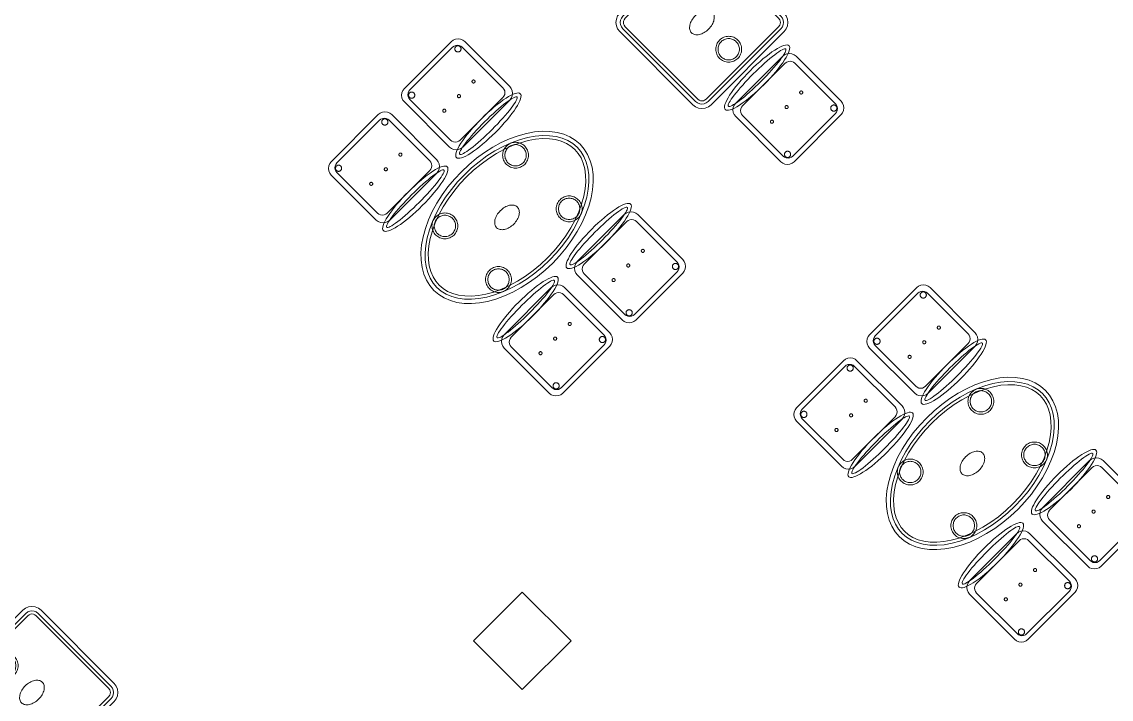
# Model space of a CAD drawing. Header units: metres. Extents: x 2172.2 to 2210.6, y 415.3 to 458.1.
# Drawn here: x 2182.33 to 2188.66, y 444.98 to 448.91 of the extents above; entities that cross this region are included whole.
import ezdxf

# ---------------------------------------------------------------- set-up
doc = ezdxf.new("R2010")
doc.units = ezdxf.units.M
for name, color, linetype, lineweight in [('NC_N1_CHAIRS', 7, 'CONTINUOUS', 13), ('NC_N1_COLUMNS', 7, 'CONTINUOUS', 25), ('NC_N1_TABLES', 7, 'CONTINUOUS', 13), ('NC_N1_WALLS', 7, 'CONTINUOUS', 25)]:
    doc.layers.add(name, color=color, linetype=linetype, lineweight=lineweight)

# ---------------------------------------------------------------- blocks, each defined once
blk = doc.blocks.new('NC_N1_ARCHITECTURE')
at = {"layer": 'NC_N1_COLUMNS', "linetype": 'CONTINUOUS', "lineweight": -2}
blk.add_lwpolyline([(-4.48074, 11.316096), (-4.76358, 11.033257), (-5.046388, 11.316131), (-4.76358, 11.598936)], close=True, dxfattribs=at)
blk = doc.blocks.new('NC_N1_DINING_2')
at = {"color": 0, "linetype": 'CONTINUOUS', "lineweight": -2}
for points in [[(0.6, 0), (0.5971, 0.0368), (0.5885, 0.0732), (0.5742, 0.1089), (0.5543, 0.1435), (0.5292, 0.1768), (0.4989, 0.2083), (0.4638, 0.2379), (0.4243, 0.2652), (0.3806, 0.2899), (0.3333, 0.3118), (0.2828, 0.3307), (0.2296, 0.3465), (0.1742, 0.3589), (0.1171, 0.3678), (0.0588, 0.3732), (0, 0.375), (-0.0588, 0.3732), (-0.1171, 0.3678), (-0.1742, 0.3589), (-0.2296, 0.3465), (-0.2828, 0.3307), (-0.3333, 0.3118), (-0.3806, 0.2899), (-0.4243, 0.2652), (-0.4638, 0.2379), (-0.4989, 0.2083), (-0.5292, 0.1768), (-0.5543, 0.1435), (-0.5742, 0.1089), (-0.5885, 0.0732), (-0.5971, 0.0368), (-0.6, 0), (-0.5971, -0.0368), (-0.5885, -0.0732), (-0.5742, -0.1089), (-0.5543, -0.1435), (-0.5292, -0.1768), (-0.4989, -0.2083), (-0.4638, -0.2379), (-0.4243, -0.2652), (-0.3806, -0.2899), (-0.3333, -0.3118), (-0.2828, -0.3307), (-0.2296, -0.3465), (-0.1742, -0.3589), (-0.1171, -0.3678), (-0.0588, -0.3732), (0, -0.375), (0.0588, -0.3732), (0.1171, -0.3678), (0.1742, -0.3589), (0.2296, -0.3465), (0.2828, -0.3307), (0.3333, -0.3118), (0.3806, -0.2899), (0.4243, -0.2652), (0.4638, -0.2379), (0.4989, -0.2083), (0.5292, -0.1768), (0.5543, -0.1435), (0.5742, -0.1089), (0.5885, -0.0732), (0.5971, -0.0368)], [(0.5749, 0), (0.5723, -0.0329), (0.5646, -0.0656), (0.5516, -0.0979), (0.5334, -0.1297), (0.5101, -0.1605), (0.4818, -0.1901), (0.4486, -0.218), (0.411, -0.244), (0.3692, -0.2676), (0.3237, -0.2887), (0.2749, -0.307), (0.2233, -0.3222), (0.1695, -0.3343), (0.114, -0.343), (0.0573, -0.3482), (0, -0.35), (-0.0573, -0.3482), (-0.114, -0.343), (-0.1695, -0.3343), (-0.2233, -0.3222), (-0.2749, -0.307), (-0.3237, -0.2887), (-0.3692, -0.2676), (-0.411, -0.244), (-0.4486, -0.218), (-0.4818, -0.1901), (-0.5101, -0.1605), (-0.5334, -0.1297), (-0.5516, -0.0979), (-0.5646, -0.0656), (-0.5723, -0.0329), (-0.5749, 0), (-0.5723, 0.0329), (-0.5646, 0.0656), (-0.5516, 0.0979), (-0.5334, 0.1297), (-0.5101, 0.1605), (-0.4818, 0.1901), (-0.4486, 0.218), (-0.411, 0.244), (-0.3692, 0.2676), (-0.3237, 0.2887), (-0.2749, 0.307), (-0.2233, 0.3222), (-0.1695, 0.3343), (-0.114, 0.343), (-0.0573, 0.3482), (0, 0.35), (0.0573, 0.3482), (0.114, 0.343), (0.1695, 0.3343), (0.2233, 0.3222), (0.2749, 0.307), (0.3237, 0.2887), (0.3692, 0.2676), (0.411, 0.244), (0.4486, 0.218), (0.4818, 0.1901), (0.5101, 0.1605), (0.5334, 0.1297), (0.5516, 0.0979), (0.5646, 0.0656), (0.5723, 0.0329)], [(0.5569, 0), (0.5545, -0.0301), (0.5474, -0.0601), (0.5354, -0.0901), (0.5184, -0.1198), (0.4964, -0.1488), (0.4694, -0.1769), (0.4377, -0.2037), (0.4014, -0.2287), (0.361, -0.2516), (0.3167, -0.2721), (0.2692, -0.2899), (0.2188, -0.3048), (0.1661, -0.3166), (0.1117, -0.3251), (0.0562, -0.3303), (0, -0.332), (-0.0562, -0.3303), (-0.1117, -0.3251), (-0.1661, -0.3166), (-0.2188, -0.3048), (-0.2692, -0.2899), (-0.3167, -0.2721), (-0.361, -0.2516), (-0.4014, -0.2287), (-0.4377, -0.2037), (-0.4694, -0.1769), (-0.4964, -0.1488), (-0.5184, -0.1198), (-0.5354, -0.0901), (-0.5474, -0.0601), (-0.5545, -0.0301), (-0.5569, 0), (-0.5545, 0.0301), (-0.5474, 0.0601), (-0.5354, 0.0901), (-0.5184, 0.1198), (-0.4964, 0.1488), (-0.4694, 0.1769), (-0.4377, 0.2037), (-0.4014, 0.2287), (-0.361, 0.2516), (-0.3167, 0.2721), (-0.2692, 0.2899), (-0.2188, 0.3048), (-0.1661, 0.3166), (-0.1117, 0.3251), (-0.0562, 0.3303), (0, 0.332), (0.0562, 0.3303), (0.1117, 0.3251), (0.1661, 0.3166), (0.2188, 0.3048), (0.2692, 0.2899), (0.3167, 0.2721), (0.361, 0.2516), (0.4014, 0.2287), (0.4377, 0.2037), (0.4694, 0.1769), (0.4964, 0.1488), (0.5184, 0.1198), (0.5354, 0.0901), (0.5474, 0.0601), (0.5545, 0.0301)], [(-0.215, 0.22), (-0.2154, 0.2126), (-0.2164, 0.2054), (-0.2182, 0.1982), (-0.2207, 0.1913), (-0.2239, 0.1846), (-0.2276, 0.1783), (-0.232, 0.1724), (-0.237, 0.167), (-0.2424, 0.162), (-0.2483, 0.1576), (-0.2546, 0.1539), (-0.2613, 0.1507), (-0.2682, 0.1482), (-0.2754, 0.1464), (-0.2826, 0.1454), (-0.29, 0.145), (-0.2974, 0.1454), (-0.3046, 0.1464), (-0.3118, 0.1482), (-0.3187, 0.1507), (-0.3254, 0.1539), (-0.3317, 0.1576), (-0.3376, 0.162), (-0.343, 0.167), (-0.348, 0.1724), (-0.3524, 0.1783), (-0.3561, 0.1846), (-0.3593, 0.1913), (-0.3618, 0.1982), (-0.3636, 0.2054), (-0.3646, 0.2126), (-0.365, 0.22), (-0.3646, 0.2274), (-0.3636, 0.2346), (-0.3618, 0.2418), (-0.3593, 0.2487), (-0.3561, 0.2554), (-0.3524, 0.2617), (-0.348, 0.2676), (-0.343, 0.273), (-0.3376, 0.278), (-0.3317, 0.2824), (-0.3254, 0.2861), (-0.3187, 0.2893), (-0.3118, 0.2918), (-0.3046, 0.2936), (-0.2974, 0.2946), (-0.29, 0.295), (-0.2826, 0.2946), (-0.2754, 0.2936), (-0.2682, 0.2918), (-0.2613, 0.2893), (-0.2546, 0.2861), (-0.2483, 0.2824), (-0.2424, 0.278), (-0.237, 0.273), (-0.232, 0.2676), (-0.2276, 0.2617), (-0.2239, 0.2554), (-0.2207, 0.2487), (-0.2182, 0.2418), (-0.2164, 0.2346), (-0.2154, 0.2274)], [(-0.228, 0.22), (-0.2283, 0.2139), (-0.2292, 0.2079), (-0.2307, 0.202), (-0.2327, 0.1963), (-0.2353, 0.1908), (-0.2384, 0.1856), (-0.2421, 0.1807), (-0.2462, 0.1762), (-0.2507, 0.1721), (-0.2556, 0.1684), (-0.2608, 0.1653), (-0.2663, 0.1627), (-0.272, 0.1607), (-0.2779, 0.1592), (-0.2839, 0.1583), (-0.29, 0.158), (-0.2961, 0.1583), (-0.3021, 0.1592), (-0.308, 0.1607), (-0.3137, 0.1627), (-0.3192, 0.1653), (-0.3244, 0.1684), (-0.3293, 0.1721), (-0.3338, 0.1762), (-0.3379, 0.1807), (-0.3416, 0.1856), (-0.3447, 0.1908), (-0.3473, 0.1963), (-0.3493, 0.202), (-0.3508, 0.2079), (-0.3517, 0.2139), (-0.352, 0.22), (-0.3517, 0.2261), (-0.3508, 0.2321), (-0.3493, 0.238), (-0.3473, 0.2437), (-0.3447, 0.2492), (-0.3416, 0.2544), (-0.3379, 0.2593), (-0.3338, 0.2638), (-0.3293, 0.2679), (-0.3244, 0.2716), (-0.3192, 0.2747), (-0.3137, 0.2773), (-0.308, 0.2793), (-0.3021, 0.2808), (-0.2961, 0.2817), (-0.29, 0.282), (-0.2839, 0.2817), (-0.2779, 0.2808), (-0.272, 0.2793), (-0.2663, 0.2773), (-0.2608, 0.2747), (-0.2556, 0.2716), (-0.2507, 0.2679), (-0.2462, 0.2638), (-0.2421, 0.2593), (-0.2384, 0.2544), (-0.2353, 0.2492), (-0.2327, 0.2437), (-0.2307, 0.238), (-0.2292, 0.2321), (-0.2283, 0.2261)], [(0.365, 0.22), (0.3646, 0.2126), (0.3636, 0.2054), (0.3618, 0.1982), (0.3593, 0.1913), (0.3561, 0.1846), (0.3524, 0.1783), (0.348, 0.1724), (0.343, 0.167), (0.3376, 0.162), (0.3317, 0.1576), (0.3254, 0.1539), (0.3187, 0.1507), (0.3118, 0.1482), (0.3046, 0.1464), (0.2974, 0.1454), (0.29, 0.145), (0.2826, 0.1454), (0.2754, 0.1464), (0.2682, 0.1482), (0.2613, 0.1507), (0.2546, 0.1539), (0.2483, 0.1576), (0.2424, 0.162), (0.237, 0.167), (0.232, 0.1724), (0.2276, 0.1783), (0.2239, 0.1846), (0.2207, 0.1913), (0.2182, 0.1982), (0.2164, 0.2054), (0.2154, 0.2126), (0.215, 0.22), (0.2154, 0.2274), (0.2164, 0.2346), (0.2182, 0.2418), (0.2207, 0.2487), (0.2239, 0.2554), (0.2276, 0.2617), (0.232, 0.2676), (0.237, 0.273), (0.2424, 0.278), (0.2483, 0.2824), (0.2546, 0.2861), (0.2613, 0.2893), (0.2682, 0.2918), (0.2754, 0.2936), (0.2826, 0.2946), (0.29, 0.295), (0.2974, 0.2946), (0.3046, 0.2936), (0.3118, 0.2918), (0.3187, 0.2893), (0.3254, 0.2861), (0.3317, 0.2824), (0.3376, 0.278), (0.343, 0.273), (0.348, 0.2676), (0.3524, 0.2617), (0.3561, 0.2554), (0.3593, 0.2487), (0.3618, 0.2418), (0.3636, 0.2346), (0.3646, 0.2274)], [(0.352, 0.22), (0.3517, 0.2139), (0.3508, 0.2079), (0.3493, 0.202), (0.3473, 0.1963), (0.3447, 0.1908), (0.3416, 0.1856), (0.3379, 0.1807), (0.3338, 0.1762), (0.3293, 0.1721), (0.3244, 0.1684), (0.3192, 0.1653), (0.3137, 0.1627), (0.308, 0.1607), (0.3021, 0.1592), (0.2961, 0.1583), (0.29, 0.158), (0.2839, 0.1583), (0.2779, 0.1592), (0.272, 0.1607), (0.2663, 0.1627), (0.2608, 0.1653), (0.2556, 0.1684), (0.2507, 0.1721), (0.2462, 0.1762), (0.2421, 0.1807), (0.2384, 0.1856), (0.2353, 0.1908), (0.2327, 0.1963), (0.2307, 0.202), (0.2292, 0.2079), (0.2283, 0.2139), (0.228, 0.22), (0.2283, 0.2261), (0.2292, 0.2321), (0.2307, 0.238), (0.2327, 0.2437), (0.2353, 0.2492), (0.2384, 0.2544), (0.2421, 0.2593), (0.2462, 0.2638), (0.2507, 0.2679), (0.2556, 0.2716), (0.2608, 0.2747), (0.2663, 0.2773), (0.272, 0.2793), (0.2779, 0.2808), (0.2839, 0.2817), (0.29, 0.282), (0.2961, 0.2817), (0.3021, 0.2808), (0.308, 0.2793), (0.3137, 0.2773), (0.3192, 0.2747), (0.3244, 0.2716), (0.3293, 0.2679), (0.3338, 0.2638), (0.3379, 0.2593), (0.3416, 0.2544), (0.3447, 0.2492), (0.3473, 0.2437), (0.3493, 0.238), (0.3508, 0.2321), (0.3517, 0.2261)], [(0.085, 0), (0.0846, 0.0054), (0.0834, 0.0107), (0.0813, 0.016), (0.0785, 0.021), (0.075, 0.0259), (0.0707, 0.0306), (0.0657, 0.0349), (0.0601, 0.0389), (0.0539, 0.0425), (0.0472, 0.0457), (0.0401, 0.0485), (0.0325, 0.0508), (0.0247, 0.0526), (0.0166, 0.0539), (0.0083, 0.0547), (0, 0.055), (-0.0083, 0.0547), (-0.0166, 0.0539), (-0.0247, 0.0526), (-0.0325, 0.0508), (-0.0401, 0.0485), (-0.0472, 0.0457), (-0.0539, 0.0425), (-0.0601, 0.0389), (-0.0657, 0.0349), (-0.0707, 0.0306), (-0.075, 0.0259), (-0.0785, 0.021), (-0.0813, 0.016), (-0.0834, 0.0107), (-0.0846, 0.0054), (-0.085, 0), (-0.0846, -0.0054), (-0.0834, -0.0107), (-0.0813, -0.016), (-0.0785, -0.021), (-0.075, -0.0259), (-0.0707, -0.0306), (-0.0657, -0.0349), (-0.0601, -0.0389), (-0.0539, -0.0425), (-0.0472, -0.0457), (-0.0401, -0.0485), (-0.0325, -0.0508), (-0.0247, -0.0526), (-0.0166, -0.0539), (-0.0083, -0.0547), (0, -0.055), (0.0083, -0.0547), (0.0166, -0.0539), (0.0247, -0.0526), (0.0325, -0.0508), (0.0401, -0.0485), (0.0472, -0.0457), (0.0539, -0.0425), (0.0601, -0.0389), (0.0657, -0.0349), (0.0707, -0.0306), (0.075, -0.0259), (0.0785, -0.021), (0.0813, -0.016), (0.0834, -0.0107), (0.0846, -0.0054)], [(-0.215, -0.22), (-0.2154, -0.2274), (-0.2164, -0.2346), (-0.2182, -0.2418), (-0.2207, -0.2487), (-0.2239, -0.2554), (-0.2276, -0.2617), (-0.232, -0.2676), (-0.237, -0.273), (-0.2424, -0.278), (-0.2483, -0.2824), (-0.2546, -0.2861), (-0.2613, -0.2893), (-0.2682, -0.2918), (-0.2754, -0.2936), (-0.2826, -0.2946), (-0.29, -0.295), (-0.2974, -0.2946), (-0.3046, -0.2936), (-0.3118, -0.2918), (-0.3187, -0.2893), (-0.3254, -0.2861), (-0.3317, -0.2824), (-0.3376, -0.278), (-0.343, -0.273), (-0.348, -0.2676), (-0.3524, -0.2617), (-0.3561, -0.2554), (-0.3593, -0.2487), (-0.3618, -0.2418), (-0.3636, -0.2346), (-0.3646, -0.2274), (-0.365, -0.22), (-0.3646, -0.2126), (-0.3636, -0.2054), (-0.3618, -0.1982), (-0.3593, -0.1913), (-0.3561, -0.1846), (-0.3524, -0.1783), (-0.348, -0.1724), (-0.343, -0.167), (-0.3376, -0.162), (-0.3317, -0.1576), (-0.3254, -0.1539), (-0.3187, -0.1507), (-0.3118, -0.1482), (-0.3046, -0.1464), (-0.2974, -0.1454), (-0.29, -0.145), (-0.2826, -0.1454), (-0.2754, -0.1464), (-0.2682, -0.1482), (-0.2613, -0.1507), (-0.2546, -0.1539), (-0.2483, -0.1576), (-0.2424, -0.162), (-0.237, -0.167), (-0.232, -0.1724), (-0.2276, -0.1783), (-0.2239, -0.1846), (-0.2207, -0.1913), (-0.2182, -0.1982), (-0.2164, -0.2054), (-0.2154, -0.2126)], [(-0.228, -0.22), (-0.2283, -0.2261), (-0.2292, -0.2321), (-0.2307, -0.238), (-0.2327, -0.2437), (-0.2353, -0.2492), (-0.2384, -0.2544), (-0.2421, -0.2593), (-0.2462, -0.2638), (-0.2507, -0.2679), (-0.2556, -0.2716), (-0.2608, -0.2747), (-0.2663, -0.2773), (-0.272, -0.2793), (-0.2779, -0.2808), (-0.2839, -0.2817), (-0.29, -0.282), (-0.2961, -0.2817), (-0.3021, -0.2808), (-0.308, -0.2793), (-0.3137, -0.2773), (-0.3192, -0.2747), (-0.3244, -0.2716), (-0.3293, -0.2679), (-0.3338, -0.2638), (-0.3379, -0.2593), (-0.3416, -0.2544), (-0.3447, -0.2492), (-0.3473, -0.2437), (-0.3493, -0.238), (-0.3508, -0.2321), (-0.3517, -0.2261), (-0.352, -0.22), (-0.3517, -0.2139), (-0.3508, -0.2079), (-0.3493, -0.202), (-0.3473, -0.1963), (-0.3447, -0.1908), (-0.3416, -0.1856), (-0.3379, -0.1807), (-0.3338, -0.1762), (-0.3293, -0.1721), (-0.3244, -0.1684), (-0.3192, -0.1653), (-0.3137, -0.1627), (-0.308, -0.1607), (-0.3021, -0.1592), (-0.2961, -0.1583), (-0.29, -0.158), (-0.2839, -0.1583), (-0.2779, -0.1592), (-0.272, -0.1607), (-0.2663, -0.1627), (-0.2608, -0.1653), (-0.2556, -0.1684), (-0.2507, -0.1721), (-0.2462, -0.1762), (-0.2421, -0.1807), (-0.2384, -0.1856), (-0.2353, -0.1908), (-0.2327, -0.1963), (-0.2307, -0.202), (-0.2292, -0.2079), (-0.2283, -0.2139)], [(0.365, -0.22), (0.3646, -0.2274), (0.3636, -0.2346), (0.3618, -0.2418), (0.3593, -0.2487), (0.3561, -0.2554), (0.3524, -0.2617), (0.348, -0.2676), (0.343, -0.273), (0.3376, -0.278), (0.3317, -0.2824), (0.3254, -0.2861), (0.3187, -0.2893), (0.3118, -0.2918), (0.3046, -0.2936), (0.2974, -0.2946), (0.29, -0.295), (0.2826, -0.2946), (0.2754, -0.2936), (0.2682, -0.2918), (0.2613, -0.2893), (0.2546, -0.2861), (0.2483, -0.2824), (0.2424, -0.278), (0.237, -0.273), (0.232, -0.2676), (0.2276, -0.2617), (0.2239, -0.2554), (0.2207, -0.2487), (0.2182, -0.2418), (0.2164, -0.2346), (0.2154, -0.2274), (0.215, -0.22), (0.2154, -0.2126), (0.2164, -0.2054), (0.2182, -0.1982), (0.2207, -0.1913), (0.2239, -0.1846), (0.2276, -0.1783), (0.232, -0.1724), (0.237, -0.167), (0.2424, -0.162), (0.2483, -0.1576), (0.2546, -0.1539), (0.2613, -0.1507), (0.2682, -0.1482), (0.2754, -0.1464), (0.2826, -0.1454), (0.29, -0.145), (0.2974, -0.1454), (0.3046, -0.1464), (0.3118, -0.1482), (0.3187, -0.1507), (0.3254, -0.1539), (0.3317, -0.1576), (0.3376, -0.162), (0.343, -0.167), (0.348, -0.1724), (0.3524, -0.1783), (0.3561, -0.1846), (0.3593, -0.1913), (0.3618, -0.1982), (0.3636, -0.2054), (0.3646, -0.2126)], [(0.352, -0.22), (0.3517, -0.2261), (0.3508, -0.2321), (0.3493, -0.238), (0.3473, -0.2437), (0.3447, -0.2492), (0.3416, -0.2544), (0.3379, -0.2593), (0.3338, -0.2638), (0.3293, -0.2679), (0.3244, -0.2716), (0.3192, -0.2747), (0.3137, -0.2773), (0.308, -0.2793), (0.3021, -0.2808), (0.2961, -0.2817), (0.29, -0.282), (0.2839, -0.2817), (0.2779, -0.2808), (0.272, -0.2793), (0.2663, -0.2773), (0.2608, -0.2747), (0.2556, -0.2716), (0.2507, -0.2679), (0.2462, -0.2638), (0.2421, -0.2593), (0.2384, -0.2544), (0.2353, -0.2492), (0.2327, -0.2437), (0.2307, -0.238), (0.2292, -0.2321), (0.2283, -0.2261), (0.228, -0.22), (0.2283, -0.2139), (0.2292, -0.2079), (0.2307, -0.202), (0.2327, -0.1963), (0.2353, -0.1908), (0.2384, -0.1856), (0.2421, -0.1807), (0.2462, -0.1762), (0.2507, -0.1721), (0.2556, -0.1684), (0.2608, -0.1653), (0.2663, -0.1627), (0.272, -0.1607), (0.2779, -0.1592), (0.2839, -0.1583), (0.29, -0.158), (0.2961, -0.1583), (0.3021, -0.1592), (0.308, -0.1607), (0.3137, -0.1627), (0.3192, -0.1653), (0.3244, -0.1684), (0.3293, -0.1721), (0.3338, -0.1762), (0.3379, -0.1807), (0.3416, -0.1856), (0.3447, -0.1908), (0.3473, -0.1963), (0.3493, -0.202), (0.3508, -0.2079), (0.3517, -0.2139)]]:
    blk.add_lwpolyline(points, close=True, dxfattribs=at)
blk = doc.blocks.new('NC_N1_CHAIR_IVORY')
at = {"color": 0, "linetype": 'CONTINUOUS', "lineweight": -2}
for points in [[(0.262, 0.222), (0.2607, 0.2276), (0.257, 0.2331), (0.2507, 0.2385), (0.2421, 0.2438), (0.2311, 0.2489), (0.2178, 0.2537), (0.2025, 0.2582), (0.1853, 0.2623), (0.1662, 0.2661), (0.1456, 0.2694), (0.1235, 0.2723), (0.1003, 0.2747), (0.0761, 0.2765), (0.0511, 0.2779), (0.0257, 0.2787), (0, 0.279), (-0.0257, 0.2787), (-0.0511, 0.2779), (-0.0761, 0.2765), (-0.1003, 0.2747), (-0.1235, 0.2723), (-0.1456, 0.2694), (-0.1662, 0.2661), (-0.1853, 0.2623), (-0.2025, 0.2582), (-0.2178, 0.2537), (-0.2311, 0.2489), (-0.2421, 0.2438), (-0.2507, 0.2385), (-0.257, 0.2331), (-0.2607, 0.2276), (-0.262, 0.222), (-0.2607, 0.2164), (-0.257, 0.2109), (-0.2507, 0.2055), (-0.2421, 0.2002), (-0.2311, 0.1951), (-0.2178, 0.1903), (-0.2025, 0.1858), (-0.1853, 0.1817), (-0.1662, 0.1779), (-0.1456, 0.1746), (-0.1235, 0.1717), (-0.1003, 0.1693), (-0.0761, 0.1675), (-0.0511, 0.1661), (-0.0257, 0.1653), (0, 0.165), (0.0257, 0.1653), (0.0511, 0.1661), (0.0761, 0.1675), (0.1003, 0.1693), (0.1235, 0.1717), (0.1456, 0.1746), (0.1662, 0.1779), (0.1853, 0.1817), (0.2025, 0.1858), (0.2178, 0.1903), (0.2311, 0.1951), (0.2421, 0.2002), (0.2507, 0.2055), (0.257, 0.2109), (0.2607, 0.2164)], [(0.235, 0.222), (0.2339, 0.225), (0.2305, 0.228), (0.2249, 0.231), (0.2171, 0.2339), (0.2073, 0.2366), (0.1954, 0.2392), (0.1817, 0.2417), (0.1662, 0.2439), (0.1491, 0.246), (0.1306, 0.2478), (0.1108, 0.2493), (0.0899, 0.2506), (0.0682, 0.2517), (0.0458, 0.2524), (0.023, 0.2529), (0, 0.253), (-0.023, 0.2529), (-0.0458, 0.2524), (-0.0682, 0.2517), (-0.0899, 0.2506), (-0.1108, 0.2493), (-0.1306, 0.2478), (-0.1491, 0.246), (-0.1662, 0.2439), (-0.1817, 0.2417), (-0.1954, 0.2392), (-0.2073, 0.2366), (-0.2171, 0.2339), (-0.2249, 0.231), (-0.2305, 0.228), (-0.2339, 0.225), (-0.235, 0.222), (-0.2339, 0.219), (-0.2305, 0.216), (-0.2249, 0.213), (-0.2171, 0.2101), (-0.2073, 0.2074), (-0.1954, 0.2048), (-0.1817, 0.2023), (-0.1662, 0.2001), (-0.1491, 0.198), (-0.1306, 0.1962), (-0.1108, 0.1947), (-0.0899, 0.1934), (-0.0682, 0.1923), (-0.0458, 0.1916), (-0.023, 0.1911), (0, 0.191), (0.023, 0.1911), (0.0458, 0.1916), (0.0682, 0.1923), (0.0899, 0.1934), (0.1108, 0.1947), (0.1306, 0.1962), (0.1491, 0.198), (0.1662, 0.2001), (0.1817, 0.2023), (0.1954, 0.2048), (0.2073, 0.2074), (0.2171, 0.2101), (0.2249, 0.213), (0.2305, 0.216), (0.2339, 0.219)], [(0.193, -0.275), (-0.193, -0.275), (-0.2072, -0.2731), (-0.2205, -0.2676), (-0.2319, -0.2589), (-0.2406, -0.2475), (-0.2461, -0.2342), (-0.248, -0.22), (-0.248, 0.15), (-0.2461, 0.1642), (-0.2406, 0.1775), (-0.2319, 0.1889), (-0.2205, 0.1976), (-0.2072, 0.2031), (-0.193, 0.205), (0.193, 0.205), (0.2072, 0.2031), (0.2205, 0.1976), (0.2319, 0.1889), (0.2406, 0.1775), (0.2461, 0.1642), (0.248, 0.15), (0.248, -0.22), (0.2461, -0.2342), (0.2406, -0.2475), (0.2319, -0.2589), (0.2205, -0.2676), (0.2072, -0.2731)], [(0.175, -0.247), (-0.175, -0.247), (-0.1854, -0.2456), (-0.195, -0.2416), (-0.2033, -0.2353), (-0.2096, -0.227), (-0.2136, -0.2174), (-0.215, -0.207), (-0.215, 0.126), (-0.2136, 0.1364), (-0.2096, 0.146), (-0.2033, 0.1543), (-0.195, 0.1606), (-0.1854, 0.1646), (-0.175, 0.166), (0.175, 0.166), (0.1854, 0.1646), (0.195, 0.1606), (0.2033, 0.1543), (0.2096, 0.146), (0.2136, 0.1364), (0.215, 0.126), (0.215, -0.207), (0.2136, -0.2174), (0.2096, -0.227), (0.2033, -0.2353), (0.195, -0.2416), (0.1854, -0.2456)], [(-0.111, -0.02), (-0.111, -0.0209), (-0.1112, -0.0218), (-0.1114, -0.0226), (-0.1117, -0.0234), (-0.1121, -0.0242), (-0.1125, -0.025), (-0.113, -0.0257), (-0.1136, -0.0264), (-0.1143, -0.027), (-0.115, -0.0275), (-0.1158, -0.0279), (-0.1166, -0.0283), (-0.1174, -0.0286), (-0.1182, -0.0288), (-0.1191, -0.029), (-0.12, -0.029), (-0.1209, -0.029), (-0.1218, -0.0288), (-0.1226, -0.0286), (-0.1234, -0.0283), (-0.1242, -0.0279), (-0.125, -0.0275), (-0.1257, -0.027), (-0.1264, -0.0264), (-0.127, -0.0257), (-0.1275, -0.025), (-0.1279, -0.0242), (-0.1283, -0.0234), (-0.1286, -0.0226), (-0.1288, -0.0218), (-0.129, -0.0209), (-0.129, -0.02), (-0.129, -0.0191), (-0.1288, -0.0182), (-0.1286, -0.0174), (-0.1283, -0.0166), (-0.1279, -0.0158), (-0.1275, -0.015), (-0.127, -0.0143), (-0.1264, -0.0136), (-0.1257, -0.013), (-0.125, -0.0125), (-0.1242, -0.0121), (-0.1234, -0.0117), (-0.1226, -0.0114), (-0.1218, -0.0112), (-0.1209, -0.011), (-0.12, -0.011), (-0.1191, -0.011), (-0.1182, -0.0112), (-0.1174, -0.0114), (-0.1166, -0.0117), (-0.1158, -0.0121), (-0.115, -0.0125), (-0.1143, -0.013), (-0.1136, -0.0136), (-0.113, -0.0143), (-0.1125, -0.015), (-0.1121, -0.0158), (-0.1117, -0.0166), (-0.1114, -0.0174), (-0.1112, -0.0182), (-0.111, -0.0191)], [(0.009, -0.02), (0.009, -0.0209), (0.0088, -0.0218), (0.0086, -0.0226), (0.0083, -0.0234), (0.0079, -0.0242), (0.0075, -0.025), (0.007, -0.0257), (0.0064, -0.0264), (0.0057, -0.027), (0.005, -0.0275), (0.0042, -0.0279), (0.0034, -0.0283), (0.0026, -0.0286), (0.0018, -0.0288), (0.0009, -0.029), (0, -0.029), (-0.0009, -0.029), (-0.0018, -0.0288), (-0.0026, -0.0286), (-0.0034, -0.0283), (-0.0042, -0.0279), (-0.005, -0.0275), (-0.0057, -0.027), (-0.0064, -0.0264), (-0.007, -0.0257), (-0.0075, -0.025), (-0.0079, -0.0242), (-0.0083, -0.0234), (-0.0086, -0.0226), (-0.0088, -0.0218), (-0.009, -0.0209), (-0.009, -0.02), (-0.009, -0.0191), (-0.0088, -0.0182), (-0.0086, -0.0174), (-0.0083, -0.0166), (-0.0079, -0.0158), (-0.0075, -0.015), (-0.007, -0.0143), (-0.0064, -0.0136), (-0.0057, -0.013), (-0.005, -0.0125), (-0.0042, -0.0121), (-0.0034, -0.0117), (-0.0026, -0.0114), (-0.0018, -0.0112), (-0.0009, -0.011), (0, -0.011), (0.0009, -0.011), (0.0018, -0.0112), (0.0026, -0.0114), (0.0034, -0.0117), (0.0042, -0.0121), (0.005, -0.0125), (0.0057, -0.013), (0.0064, -0.0136), (0.007, -0.0143), (0.0075, -0.015), (0.0079, -0.0158), (0.0083, -0.0166), (0.0086, -0.0174), (0.0088, -0.0182), (0.009, -0.0191)], [(0.129, -0.02), (0.129, -0.0209), (0.1288, -0.0218), (0.1286, -0.0226), (0.1283, -0.0234), (0.1279, -0.0242), (0.1275, -0.025), (0.127, -0.0257), (0.1264, -0.0264), (0.1257, -0.027), (0.125, -0.0275), (0.1242, -0.0279), (0.1234, -0.0283), (0.1226, -0.0286), (0.1218, -0.0288), (0.1209, -0.029), (0.12, -0.029), (0.1191, -0.029), (0.1182, -0.0288), (0.1174, -0.0286), (0.1166, -0.0283), (0.1158, -0.0279), (0.115, -0.0275), (0.1143, -0.027), (0.1136, -0.0264), (0.113, -0.0257), (0.1125, -0.025), (0.1121, -0.0242), (0.1117, -0.0234), (0.1114, -0.0226), (0.1112, -0.0218), (0.111, -0.0209), (0.111, -0.02), (0.111, -0.0191), (0.1112, -0.0182), (0.1114, -0.0174), (0.1117, -0.0166), (0.1121, -0.0158), (0.1125, -0.015), (0.113, -0.0143), (0.1136, -0.0136), (0.1143, -0.013), (0.115, -0.0125), (0.1158, -0.0121), (0.1166, -0.0117), (0.1174, -0.0114), (0.1182, -0.0112), (0.1191, -0.011), (0.12, -0.011), (0.1209, -0.011), (0.1218, -0.0112), (0.1226, -0.0114), (0.1234, -0.0117), (0.1242, -0.0121), (0.125, -0.0125), (0.1257, -0.013), (0.1264, -0.0136), (0.127, -0.0143), (0.1275, -0.015), (0.1279, -0.0158), (0.1283, -0.0166), (0.1286, -0.0174), (0.1288, -0.0182), (0.129, -0.0191)], [(-0.172, -0.218), (-0.1721, -0.2198), (-0.1723, -0.2215), (-0.1728, -0.2232), (-0.1734, -0.2249), (-0.1741, -0.2265), (-0.175, -0.228), (-0.1761, -0.2294), (-0.1773, -0.2307), (-0.1786, -0.2319), (-0.18, -0.233), (-0.1815, -0.2339), (-0.1831, -0.2346), (-0.1848, -0.2352), (-0.1865, -0.2357), (-0.1882, -0.2359), (-0.19, -0.236), (-0.1918, -0.2359), (-0.1935, -0.2357), (-0.1952, -0.2352), (-0.1969, -0.2346), (-0.1985, -0.2339), (-0.2, -0.233), (-0.2014, -0.2319), (-0.2027, -0.2307), (-0.2039, -0.2294), (-0.205, -0.228), (-0.2059, -0.2265), (-0.2066, -0.2249), (-0.2072, -0.2232), (-0.2077, -0.2215), (-0.2079, -0.2198), (-0.208, -0.218), (-0.2079, -0.2162), (-0.2077, -0.2145), (-0.2072, -0.2128), (-0.2066, -0.2111), (-0.2059, -0.2095), (-0.205, -0.208), (-0.2039, -0.2066), (-0.2027, -0.2053), (-0.2014, -0.2041), (-0.2, -0.203), (-0.1985, -0.2021), (-0.1969, -0.2014), (-0.1952, -0.2008), (-0.1935, -0.2003), (-0.1918, -0.2001), (-0.19, -0.2), (-0.1882, -0.2001), (-0.1865, -0.2003), (-0.1848, -0.2008), (-0.1831, -0.2014), (-0.1815, -0.2021), (-0.18, -0.203), (-0.1786, -0.2041), (-0.1773, -0.2053), (-0.1761, -0.2066), (-0.175, -0.208), (-0.1741, -0.2095), (-0.1734, -0.2111), (-0.1728, -0.2128), (-0.1723, -0.2145), (-0.1721, -0.2162)], [(0.208, -0.218), (0.2079, -0.2198), (0.2077, -0.2215), (0.2072, -0.2232), (0.2066, -0.2249), (0.2059, -0.2265), (0.205, -0.228), (0.2039, -0.2294), (0.2027, -0.2307), (0.2014, -0.2319), (0.2, -0.233), (0.1985, -0.2339), (0.1969, -0.2346), (0.1952, -0.2352), (0.1935, -0.2357), (0.1918, -0.2359), (0.19, -0.236), (0.1882, -0.2359), (0.1865, -0.2357), (0.1848, -0.2352), (0.1831, -0.2346), (0.1815, -0.2339), (0.18, -0.233), (0.1786, -0.2319), (0.1773, -0.2307), (0.1761, -0.2294), (0.175, -0.228), (0.1741, -0.2265), (0.1734, -0.2249), (0.1728, -0.2232), (0.1723, -0.2215), (0.1721, -0.2198), (0.172, -0.218), (0.1721, -0.2162), (0.1723, -0.2145), (0.1728, -0.2128), (0.1734, -0.2111), (0.1741, -0.2095), (0.175, -0.208), (0.1761, -0.2066), (0.1773, -0.2053), (0.1786, -0.2041), (0.18, -0.203), (0.1815, -0.2021), (0.1831, -0.2014), (0.1848, -0.2008), (0.1865, -0.2003), (0.1882, -0.2001), (0.19, -0.2), (0.1918, -0.2001), (0.1935, -0.2003), (0.1952, -0.2008), (0.1969, -0.2014), (0.1985, -0.2021), (0.2, -0.203), (0.2014, -0.2041), (0.2027, -0.2053), (0.2039, -0.2066), (0.205, -0.208), (0.2059, -0.2095), (0.2066, -0.2111), (0.2072, -0.2128), (0.2077, -0.2145), (0.2079, -0.2162)]]:
    blk.add_lwpolyline(points, close=True, dxfattribs=at)
blk = doc.blocks.new('NC_N1_DINING_TWO_SQUARE')
at = {"color": 0, "linetype": 'CONTINUOUS', "lineweight": -2}
for points in [[(0.3, -0.375), (-0.3, -0.375), (-0.3194, -0.3724), (-0.3375, -0.365), (-0.353, -0.353), (-0.365, -0.3375), (-0.3724, -0.3194), (-0.375, -0.3), (-0.375, 0.3), (-0.3724, 0.3194), (-0.365, 0.3375), (-0.353, 0.353), (-0.3375, 0.365), (-0.3194, 0.3724), (-0.3, 0.375), (0.3, 0.375), (0.3194, 0.3724), (0.3375, 0.365), (0.353, 0.353), (0.365, 0.3375), (0.3724, 0.3194), (0.375, 0.3), (0.375, -0.3), (0.3724, -0.3194), (0.365, -0.3375), (0.353, -0.353), (0.3375, -0.365), (0.3194, -0.3724)], [(0.2984, -0.35), (-0.2984, -0.35), (-0.3129, -0.3481), (-0.3249, -0.3431), (-0.3352, -0.3352), (-0.3431, -0.3249), (-0.3481, -0.3129), (-0.35, -0.2984), (-0.35, 0.2984), (-0.3481, 0.3129), (-0.3431, 0.3249), (-0.3352, 0.3352), (-0.3249, 0.3431), (-0.3129, 0.3481), (-0.2984, 0.35), (0.2984, 0.35), (0.3129, 0.3481), (0.3249, 0.3431), (0.3352, 0.3352), (0.3431, 0.3249), (0.3481, 0.3129), (0.35, 0.2984), (0.35, -0.2984), (0.3481, -0.3129), (0.3431, -0.3249), (0.3352, -0.3352), (0.3249, -0.3431), (0.3129, -0.3481)], [(0.2972, -0.332), (-0.2972, -0.332), (-0.3082, -0.3306), (-0.3158, -0.3274), (-0.3224, -0.3224), (-0.3274, -0.3158), (-0.3306, -0.3082), (-0.332, -0.2972), (-0.332, 0.2972), (-0.3306, 0.3082), (-0.3274, 0.3158), (-0.3224, 0.3224), (-0.3158, 0.3274), (-0.3082, 0.3306), (-0.2972, 0.332), (0.2972, 0.332), (0.3082, 0.3306), (0.3158, 0.3274), (0.3224, 0.3224), (0.3274, 0.3158), (0.3306, 0.3082), (0.332, 0.2972), (0.332, -0.2972), (0.3306, -0.3082), (0.3274, -0.3158), (0.3224, -0.3224), (0.3158, -0.3274), (0.3082, -0.3306)], [(0.075, 0.22), (0.0746, 0.2126), (0.0736, 0.2054), (0.0718, 0.1982), (0.0693, 0.1913), (0.0661, 0.1846), (0.0624, 0.1783), (0.058, 0.1724), (0.053, 0.167), (0.0476, 0.162), (0.0417, 0.1576), (0.0354, 0.1539), (0.0287, 0.1507), (0.0218, 0.1482), (0.0146, 0.1464), (0.0074, 0.1454), (0, 0.145), (-0.0074, 0.1454), (-0.0146, 0.1464), (-0.0218, 0.1482), (-0.0287, 0.1507), (-0.0354, 0.1539), (-0.0417, 0.1576), (-0.0476, 0.162), (-0.053, 0.167), (-0.058, 0.1724), (-0.0624, 0.1783), (-0.0661, 0.1846), (-0.0693, 0.1913), (-0.0718, 0.1982), (-0.0736, 0.2054), (-0.0746, 0.2126), (-0.075, 0.22), (-0.0746, 0.2274), (-0.0736, 0.2346), (-0.0718, 0.2418), (-0.0693, 0.2487), (-0.0661, 0.2554), (-0.0624, 0.2617), (-0.058, 0.2676), (-0.053, 0.273), (-0.0476, 0.278), (-0.0417, 0.2824), (-0.0354, 0.2861), (-0.0287, 0.2893), (-0.0218, 0.2918), (-0.0146, 0.2936), (-0.0074, 0.2946), (0, 0.295), (0.0074, 0.2946), (0.0146, 0.2936), (0.0218, 0.2918), (0.0287, 0.2893), (0.0354, 0.2861), (0.0417, 0.2824), (0.0476, 0.278), (0.053, 0.273), (0.058, 0.2676), (0.0624, 0.2617), (0.0661, 0.2554), (0.0693, 0.2487), (0.0718, 0.2418), (0.0736, 0.2346), (0.0746, 0.2274)], [(0.062, 0.22), (0.0617, 0.2139), (0.0608, 0.2079), (0.0593, 0.202), (0.0573, 0.1963), (0.0547, 0.1908), (0.0516, 0.1856), (0.0479, 0.1807), (0.0438, 0.1762), (0.0393, 0.1721), (0.0344, 0.1684), (0.0292, 0.1653), (0.0237, 0.1627), (0.018, 0.1607), (0.0121, 0.1592), (0.0061, 0.1583), (0, 0.158), (-0.0061, 0.1583), (-0.0121, 0.1592), (-0.018, 0.1607), (-0.0237, 0.1627), (-0.0292, 0.1653), (-0.0344, 0.1684), (-0.0393, 0.1721), (-0.0438, 0.1762), (-0.0479, 0.1807), (-0.0516, 0.1856), (-0.0547, 0.1908), (-0.0573, 0.1963), (-0.0593, 0.202), (-0.0608, 0.2079), (-0.0617, 0.2139), (-0.062, 0.22), (-0.0617, 0.2261), (-0.0608, 0.2321), (-0.0593, 0.238), (-0.0573, 0.2437), (-0.0547, 0.2492), (-0.0516, 0.2544), (-0.0479, 0.2593), (-0.0438, 0.2638), (-0.0393, 0.2679), (-0.0344, 0.2716), (-0.0292, 0.2747), (-0.0237, 0.2773), (-0.018, 0.2793), (-0.0121, 0.2808), (-0.0061, 0.2817), (0, 0.282), (0.0061, 0.2817), (0.0121, 0.2808), (0.018, 0.2793), (0.0237, 0.2773), (0.0292, 0.2747), (0.0344, 0.2716), (0.0393, 0.2679), (0.0438, 0.2638), (0.0479, 0.2593), (0.0516, 0.2544), (0.0547, 0.2492), (0.0573, 0.2437), (0.0593, 0.238), (0.0608, 0.2321), (0.0617, 0.2261)], [(0.085, 0), (0.0846, 0.0054), (0.0834, 0.0107), (0.0813, 0.016), (0.0785, 0.021), (0.075, 0.0259), (0.0707, 0.0306), (0.0657, 0.0349), (0.0601, 0.0389), (0.0539, 0.0425), (0.0472, 0.0457), (0.0401, 0.0485), (0.0325, 0.0508), (0.0247, 0.0526), (0.0166, 0.0539), (0.0083, 0.0547), (0, 0.055), (-0.0083, 0.0547), (-0.0166, 0.0539), (-0.0247, 0.0526), (-0.0325, 0.0508), (-0.0401, 0.0485), (-0.0472, 0.0457), (-0.0539, 0.0425), (-0.0601, 0.0389), (-0.0657, 0.0349), (-0.0707, 0.0306), (-0.075, 0.0259), (-0.0785, 0.021), (-0.0813, 0.016), (-0.0834, 0.0107), (-0.0846, 0.0054), (-0.085, 0), (-0.0846, -0.0054), (-0.0834, -0.0107), (-0.0813, -0.016), (-0.0785, -0.021), (-0.075, -0.0259), (-0.0707, -0.0306), (-0.0657, -0.0349), (-0.0601, -0.0389), (-0.0539, -0.0425), (-0.0472, -0.0457), (-0.0401, -0.0485), (-0.0325, -0.0508), (-0.0247, -0.0526), (-0.0166, -0.0539), (-0.0083, -0.0547), (0, -0.055), (0.0083, -0.0547), (0.0166, -0.0539), (0.0247, -0.0526), (0.0325, -0.0508), (0.0401, -0.0485), (0.0472, -0.0457), (0.0539, -0.0425), (0.0601, -0.0389), (0.0657, -0.0349), (0.0707, -0.0306), (0.075, -0.0259), (0.0785, -0.021), (0.0813, -0.016), (0.0834, -0.0107), (0.0846, -0.0054)], [(0.075, -0.22), (0.0746, -0.2274), (0.0736, -0.2346), (0.0718, -0.2418), (0.0693, -0.2487), (0.0661, -0.2554), (0.0624, -0.2617), (0.058, -0.2676), (0.053, -0.273), (0.0476, -0.278), (0.0417, -0.2824), (0.0354, -0.2861), (0.0287, -0.2893), (0.0218, -0.2918), (0.0146, -0.2936), (0.0074, -0.2946), (0, -0.295), (-0.0074, -0.2946), (-0.0146, -0.2936), (-0.0218, -0.2918), (-0.0287, -0.2893), (-0.0354, -0.2861), (-0.0417, -0.2824), (-0.0476, -0.278), (-0.053, -0.273), (-0.058, -0.2676), (-0.0624, -0.2617), (-0.0661, -0.2554), (-0.0693, -0.2487), (-0.0718, -0.2418), (-0.0736, -0.2346), (-0.0746, -0.2274), (-0.075, -0.22), (-0.0746, -0.2126), (-0.0736, -0.2054), (-0.0718, -0.1982), (-0.0693, -0.1913), (-0.0661, -0.1846), (-0.0624, -0.1783), (-0.058, -0.1724), (-0.053, -0.167), (-0.0476, -0.162), (-0.0417, -0.1576), (-0.0354, -0.1539), (-0.0287, -0.1507), (-0.0218, -0.1482), (-0.0146, -0.1464), (-0.0074, -0.1454), (0, -0.145), (0.0074, -0.1454), (0.0146, -0.1464), (0.0218, -0.1482), (0.0287, -0.1507), (0.0354, -0.1539), (0.0417, -0.1576), (0.0476, -0.162), (0.053, -0.167), (0.058, -0.1724), (0.0624, -0.1783), (0.0661, -0.1846), (0.0693, -0.1913), (0.0718, -0.1982), (0.0736, -0.2054), (0.0746, -0.2126)], [(0.062, -0.22), (0.0617, -0.2261), (0.0608, -0.2321), (0.0593, -0.238), (0.0573, -0.2437), (0.0547, -0.2492), (0.0516, -0.2544), (0.0479, -0.2593), (0.0438, -0.2638), (0.0393, -0.2679), (0.0344, -0.2716), (0.0292, -0.2747), (0.0237, -0.2773), (0.018, -0.2793), (0.0121, -0.2808), (0.0061, -0.2817), (0, -0.282), (-0.0061, -0.2817), (-0.0121, -0.2808), (-0.018, -0.2793), (-0.0237, -0.2773), (-0.0292, -0.2747), (-0.0344, -0.2716), (-0.0393, -0.2679), (-0.0438, -0.2638), (-0.0479, -0.2593), (-0.0516, -0.2544), (-0.0547, -0.2492), (-0.0573, -0.2437), (-0.0593, -0.238), (-0.0608, -0.2321), (-0.0617, -0.2261), (-0.062, -0.22), (-0.0617, -0.2139), (-0.0608, -0.2079), (-0.0593, -0.202), (-0.0573, -0.1963), (-0.0547, -0.1908), (-0.0516, -0.1856), (-0.0479, -0.1807), (-0.0438, -0.1762), (-0.0393, -0.1721), (-0.0344, -0.1684), (-0.0292, -0.1653), (-0.0237, -0.1627), (-0.018, -0.1607), (-0.0121, -0.1592), (-0.0061, -0.1583), (0, -0.158), (0.0061, -0.1583), (0.0121, -0.1592), (0.018, -0.1607), (0.0237, -0.1627), (0.0292, -0.1653), (0.0344, -0.1684), (0.0393, -0.1721), (0.0438, -0.1762), (0.0479, -0.1807), (0.0516, -0.1856), (0.0547, -0.1908), (0.0573, -0.1963), (0.0593, -0.202), (0.0608, -0.2079), (0.0617, -0.2139)]]:
    blk.add_lwpolyline(points, close=True, dxfattribs=at)
blk = doc.blocks.new('NC_N1_CHAIR_OLIVE')
at = {"color": 0, "linetype": 'CONTINUOUS', "lineweight": -2}
for points in [[(0.262, 0.222), (0.2607, 0.2276), (0.257, 0.2331), (0.2507, 0.2385), (0.2421, 0.2438), (0.2311, 0.2489), (0.2178, 0.2537), (0.2025, 0.2582), (0.1853, 0.2623), (0.1662, 0.2661), (0.1456, 0.2694), (0.1235, 0.2723), (0.1003, 0.2747), (0.0761, 0.2765), (0.0511, 0.2779), (0.0257, 0.2787), (0, 0.279), (-0.0257, 0.2787), (-0.0511, 0.2779), (-0.0761, 0.2765), (-0.1003, 0.2747), (-0.1235, 0.2723), (-0.1456, 0.2694), (-0.1662, 0.2661), (-0.1853, 0.2623), (-0.2025, 0.2582), (-0.2178, 0.2537), (-0.2311, 0.2489), (-0.2421, 0.2438), (-0.2507, 0.2385), (-0.257, 0.2331), (-0.2607, 0.2276), (-0.262, 0.222), (-0.2607, 0.2164), (-0.257, 0.2109), (-0.2507, 0.2055), (-0.2421, 0.2002), (-0.2311, 0.1951), (-0.2178, 0.1903), (-0.2025, 0.1858), (-0.1853, 0.1817), (-0.1662, 0.1779), (-0.1456, 0.1746), (-0.1235, 0.1717), (-0.1003, 0.1693), (-0.0761, 0.1675), (-0.0511, 0.1661), (-0.0257, 0.1653), (0, 0.165), (0.0257, 0.1653), (0.0511, 0.1661), (0.0761, 0.1675), (0.1003, 0.1693), (0.1235, 0.1717), (0.1456, 0.1746), (0.1662, 0.1779), (0.1853, 0.1817), (0.2025, 0.1858), (0.2178, 0.1903), (0.2311, 0.1951), (0.2421, 0.2002), (0.2507, 0.2055), (0.257, 0.2109), (0.2607, 0.2164)], [(0.235, 0.222), (0.2339, 0.225), (0.2305, 0.228), (0.2249, 0.231), (0.2171, 0.2339), (0.2073, 0.2366), (0.1954, 0.2392), (0.1817, 0.2417), (0.1662, 0.2439), (0.1491, 0.246), (0.1306, 0.2478), (0.1108, 0.2493), (0.0899, 0.2506), (0.0682, 0.2517), (0.0458, 0.2524), (0.023, 0.2529), (0, 0.253), (-0.023, 0.2529), (-0.0458, 0.2524), (-0.0682, 0.2517), (-0.0899, 0.2506), (-0.1108, 0.2493), (-0.1306, 0.2478), (-0.1491, 0.246), (-0.1662, 0.2439), (-0.1817, 0.2417), (-0.1954, 0.2392), (-0.2073, 0.2366), (-0.2171, 0.2339), (-0.2249, 0.231), (-0.2305, 0.228), (-0.2339, 0.225), (-0.235, 0.222), (-0.2339, 0.219), (-0.2305, 0.216), (-0.2249, 0.213), (-0.2171, 0.2101), (-0.2073, 0.2074), (-0.1954, 0.2048), (-0.1817, 0.2023), (-0.1662, 0.2001), (-0.1491, 0.198), (-0.1306, 0.1962), (-0.1108, 0.1947), (-0.0899, 0.1934), (-0.0682, 0.1923), (-0.0458, 0.1916), (-0.023, 0.1911), (0, 0.191), (0.023, 0.1911), (0.0458, 0.1916), (0.0682, 0.1923), (0.0899, 0.1934), (0.1108, 0.1947), (0.1306, 0.1962), (0.1491, 0.198), (0.1662, 0.2001), (0.1817, 0.2023), (0.1954, 0.2048), (0.2073, 0.2074), (0.2171, 0.2101), (0.2249, 0.213), (0.2305, 0.216), (0.2339, 0.219)], [(0.193, -0.275), (-0.193, -0.275), (-0.2072, -0.2731), (-0.2205, -0.2676), (-0.2319, -0.2589), (-0.2406, -0.2475), (-0.2461, -0.2342), (-0.248, -0.22), (-0.248, 0.15), (-0.2461, 0.1642), (-0.2406, 0.1775), (-0.2319, 0.1889), (-0.2205, 0.1976), (-0.2072, 0.2031), (-0.193, 0.205), (0.193, 0.205), (0.2072, 0.2031), (0.2205, 0.1976), (0.2319, 0.1889), (0.2406, 0.1775), (0.2461, 0.1642), (0.248, 0.15), (0.248, -0.22), (0.2461, -0.2342), (0.2406, -0.2475), (0.2319, -0.2589), (0.2205, -0.2676), (0.2072, -0.2731)], [(0.175, -0.247), (-0.175, -0.247), (-0.1854, -0.2456), (-0.195, -0.2416), (-0.2033, -0.2353), (-0.2096, -0.227), (-0.2136, -0.2174), (-0.215, -0.207), (-0.215, 0.126), (-0.2136, 0.1364), (-0.2096, 0.146), (-0.2033, 0.1543), (-0.195, 0.1606), (-0.1854, 0.1646), (-0.175, 0.166), (0.175, 0.166), (0.1854, 0.1646), (0.195, 0.1606), (0.2033, 0.1543), (0.2096, 0.146), (0.2136, 0.1364), (0.215, 0.126), (0.215, -0.207), (0.2136, -0.2174), (0.2096, -0.227), (0.2033, -0.2353), (0.195, -0.2416), (0.1854, -0.2456)], [(-0.111, -0.02), (-0.111, -0.0209), (-0.1112, -0.0218), (-0.1114, -0.0226), (-0.1117, -0.0234), (-0.1121, -0.0242), (-0.1125, -0.025), (-0.113, -0.0257), (-0.1136, -0.0264), (-0.1143, -0.027), (-0.115, -0.0275), (-0.1158, -0.0279), (-0.1166, -0.0283), (-0.1174, -0.0286), (-0.1182, -0.0288), (-0.1191, -0.029), (-0.12, -0.029), (-0.1209, -0.029), (-0.1218, -0.0288), (-0.1226, -0.0286), (-0.1234, -0.0283), (-0.1242, -0.0279), (-0.125, -0.0275), (-0.1257, -0.027), (-0.1264, -0.0264), (-0.127, -0.0257), (-0.1275, -0.025), (-0.1279, -0.0242), (-0.1283, -0.0234), (-0.1286, -0.0226), (-0.1288, -0.0218), (-0.129, -0.0209), (-0.129, -0.02), (-0.129, -0.0191), (-0.1288, -0.0182), (-0.1286, -0.0174), (-0.1283, -0.0166), (-0.1279, -0.0158), (-0.1275, -0.015), (-0.127, -0.0143), (-0.1264, -0.0136), (-0.1257, -0.013), (-0.125, -0.0125), (-0.1242, -0.0121), (-0.1234, -0.0117), (-0.1226, -0.0114), (-0.1218, -0.0112), (-0.1209, -0.011), (-0.12, -0.011), (-0.1191, -0.011), (-0.1182, -0.0112), (-0.1174, -0.0114), (-0.1166, -0.0117), (-0.1158, -0.0121), (-0.115, -0.0125), (-0.1143, -0.013), (-0.1136, -0.0136), (-0.113, -0.0143), (-0.1125, -0.015), (-0.1121, -0.0158), (-0.1117, -0.0166), (-0.1114, -0.0174), (-0.1112, -0.0182), (-0.111, -0.0191)], [(0.009, -0.02), (0.009, -0.0209), (0.0088, -0.0218), (0.0086, -0.0226), (0.0083, -0.0234), (0.0079, -0.0242), (0.0075, -0.025), (0.007, -0.0257), (0.0064, -0.0264), (0.0057, -0.027), (0.005, -0.0275), (0.0042, -0.0279), (0.0034, -0.0283), (0.0026, -0.0286), (0.0018, -0.0288), (0.0009, -0.029), (0, -0.029), (-0.0009, -0.029), (-0.0018, -0.0288), (-0.0026, -0.0286), (-0.0034, -0.0283), (-0.0042, -0.0279), (-0.005, -0.0275), (-0.0057, -0.027), (-0.0064, -0.0264), (-0.007, -0.0257), (-0.0075, -0.025), (-0.0079, -0.0242), (-0.0083, -0.0234), (-0.0086, -0.0226), (-0.0088, -0.0218), (-0.009, -0.0209), (-0.009, -0.02), (-0.009, -0.0191), (-0.0088, -0.0182), (-0.0086, -0.0174), (-0.0083, -0.0166), (-0.0079, -0.0158), (-0.0075, -0.015), (-0.007, -0.0143), (-0.0064, -0.0136), (-0.0057, -0.013), (-0.005, -0.0125), (-0.0042, -0.0121), (-0.0034, -0.0117), (-0.0026, -0.0114), (-0.0018, -0.0112), (-0.0009, -0.011), (0, -0.011), (0.0009, -0.011), (0.0018, -0.0112), (0.0026, -0.0114), (0.0034, -0.0117), (0.0042, -0.0121), (0.005, -0.0125), (0.0057, -0.013), (0.0064, -0.0136), (0.007, -0.0143), (0.0075, -0.015), (0.0079, -0.0158), (0.0083, -0.0166), (0.0086, -0.0174), (0.0088, -0.0182), (0.009, -0.0191)], [(0.129, -0.02), (0.129, -0.0209), (0.1288, -0.0218), (0.1286, -0.0226), (0.1283, -0.0234), (0.1279, -0.0242), (0.1275, -0.025), (0.127, -0.0257), (0.1264, -0.0264), (0.1257, -0.027), (0.125, -0.0275), (0.1242, -0.0279), (0.1234, -0.0283), (0.1226, -0.0286), (0.1218, -0.0288), (0.1209, -0.029), (0.12, -0.029), (0.1191, -0.029), (0.1182, -0.0288), (0.1174, -0.0286), (0.1166, -0.0283), (0.1158, -0.0279), (0.115, -0.0275), (0.1143, -0.027), (0.1136, -0.0264), (0.113, -0.0257), (0.1125, -0.025), (0.1121, -0.0242), (0.1117, -0.0234), (0.1114, -0.0226), (0.1112, -0.0218), (0.111, -0.0209), (0.111, -0.02), (0.111, -0.0191), (0.1112, -0.0182), (0.1114, -0.0174), (0.1117, -0.0166), (0.1121, -0.0158), (0.1125, -0.015), (0.113, -0.0143), (0.1136, -0.0136), (0.1143, -0.013), (0.115, -0.0125), (0.1158, -0.0121), (0.1166, -0.0117), (0.1174, -0.0114), (0.1182, -0.0112), (0.1191, -0.011), (0.12, -0.011), (0.1209, -0.011), (0.1218, -0.0112), (0.1226, -0.0114), (0.1234, -0.0117), (0.1242, -0.0121), (0.125, -0.0125), (0.1257, -0.013), (0.1264, -0.0136), (0.127, -0.0143), (0.1275, -0.015), (0.1279, -0.0158), (0.1283, -0.0166), (0.1286, -0.0174), (0.1288, -0.0182), (0.129, -0.0191)], [(-0.172, -0.218), (-0.1721, -0.2198), (-0.1723, -0.2215), (-0.1728, -0.2232), (-0.1734, -0.2249), (-0.1741, -0.2265), (-0.175, -0.228), (-0.1761, -0.2294), (-0.1773, -0.2307), (-0.1786, -0.2319), (-0.18, -0.233), (-0.1815, -0.2339), (-0.1831, -0.2346), (-0.1848, -0.2352), (-0.1865, -0.2357), (-0.1882, -0.2359), (-0.19, -0.236), (-0.1918, -0.2359), (-0.1935, -0.2357), (-0.1952, -0.2352), (-0.1969, -0.2346), (-0.1985, -0.2339), (-0.2, -0.233), (-0.2014, -0.2319), (-0.2027, -0.2307), (-0.2039, -0.2294), (-0.205, -0.228), (-0.2059, -0.2265), (-0.2066, -0.2249), (-0.2072, -0.2232), (-0.2077, -0.2215), (-0.2079, -0.2198), (-0.208, -0.218), (-0.2079, -0.2162), (-0.2077, -0.2145), (-0.2072, -0.2128), (-0.2066, -0.2111), (-0.2059, -0.2095), (-0.205, -0.208), (-0.2039, -0.2066), (-0.2027, -0.2053), (-0.2014, -0.2041), (-0.2, -0.203), (-0.1985, -0.2021), (-0.1969, -0.2014), (-0.1952, -0.2008), (-0.1935, -0.2003), (-0.1918, -0.2001), (-0.19, -0.2), (-0.1882, -0.2001), (-0.1865, -0.2003), (-0.1848, -0.2008), (-0.1831, -0.2014), (-0.1815, -0.2021), (-0.18, -0.203), (-0.1786, -0.2041), (-0.1773, -0.2053), (-0.1761, -0.2066), (-0.175, -0.208), (-0.1741, -0.2095), (-0.1734, -0.2111), (-0.1728, -0.2128), (-0.1723, -0.2145), (-0.1721, -0.2162)], [(0.208, -0.218), (0.2079, -0.2198), (0.2077, -0.2215), (0.2072, -0.2232), (0.2066, -0.2249), (0.2059, -0.2265), (0.205, -0.228), (0.2039, -0.2294), (0.2027, -0.2307), (0.2014, -0.2319), (0.2, -0.233), (0.1985, -0.2339), (0.1969, -0.2346), (0.1952, -0.2352), (0.1935, -0.2357), (0.1918, -0.2359), (0.19, -0.236), (0.1882, -0.2359), (0.1865, -0.2357), (0.1848, -0.2352), (0.1831, -0.2346), (0.1815, -0.2339), (0.18, -0.233), (0.1786, -0.2319), (0.1773, -0.2307), (0.1761, -0.2294), (0.175, -0.228), (0.1741, -0.2265), (0.1734, -0.2249), (0.1728, -0.2232), (0.1723, -0.2215), (0.1721, -0.2198), (0.172, -0.218), (0.1721, -0.2162), (0.1723, -0.2145), (0.1728, -0.2128), (0.1734, -0.2111), (0.1741, -0.2095), (0.175, -0.208), (0.1761, -0.2066), (0.1773, -0.2053), (0.1786, -0.2041), (0.18, -0.203), (0.1815, -0.2021), (0.1831, -0.2014), (0.1848, -0.2008), (0.1865, -0.2003), (0.1882, -0.2001), (0.19, -0.2), (0.1918, -0.2001), (0.1935, -0.2003), (0.1952, -0.2008), (0.1969, -0.2014), (0.1985, -0.2021), (0.2, -0.203), (0.2014, -0.2041), (0.2027, -0.2053), (0.2039, -0.2066), (0.205, -0.208), (0.2059, -0.2095), (0.2066, -0.2111), (0.2072, -0.2128), (0.2077, -0.2145), (0.2079, -0.2162)]]:
    blk.add_lwpolyline(points, close=True, dxfattribs=at)

msp = doc.modelspace()

# ---------------------------------------------------------------- block references
at = {"layer": 'NC_N1_CHAIRS', "linetype": 'CONTINUOUS'}
for name, p, yscale, rotation in [('NC_N1_CHAIR_IVORY', (2184.8827, 448.4634), -1, 45), ('NC_N1_CHAIR_OLIVE', (2186.7565, 448.428), -1.0000000000000002, -135), ('NC_N1_CHAIR_IVORY', (2184.4584, 448.0391), -1, 45), ('NC_N1_CHAIR_IVORY', (2185.8372, 447.5088), -1.0000000000000002, -135), ('NC_N1_CHAIR_IVORY', (2185.413, 447.0845), -1.0000000000000002, -135), ('NC_N1_CHAIR_IVORY', (2187.5838, 447.035), -1, 45), ('NC_N1_CHAIR_IVORY', (2187.1595, 446.6107), -1, 45), ('NC_N1_CHAIR_IVORY', (2188.5384, 446.0804), -1.0000000000000002, -135), ('NC_N1_CHAIR_IVORY', (2188.1141, 445.6562), -1.0000000000000002, -135)]:
    msp.add_blockref(name, p, dxfattribs=dict(at, yscale=yscale, rotation=rotation))
at = {"layer": 'NC_N1_TABLES', "linetype": 'CONTINUOUS', "yscale": -1, "rotation": 45}
for name, p in [('NC_N1_DINING_TWO_SQUARE', (2186.2792, 448.9053)), ('NC_N1_DINING_2', (2185.1478, 447.7739)), ('NC_N1_DINING_2', (2187.849, 446.3456)), ('NC_N1_DINING_TWO_SQUARE', (2182.3901, 445.0162))]:
    msp.add_blockref(name, p, dxfattribs=at)
at = {"layer": 'NC_N1_WALLS'}
msp.add_blockref('NC_N1_ARCHITECTURE', (2190, 434), dxfattribs=at)

doc.saveas('drawing.dxf')
